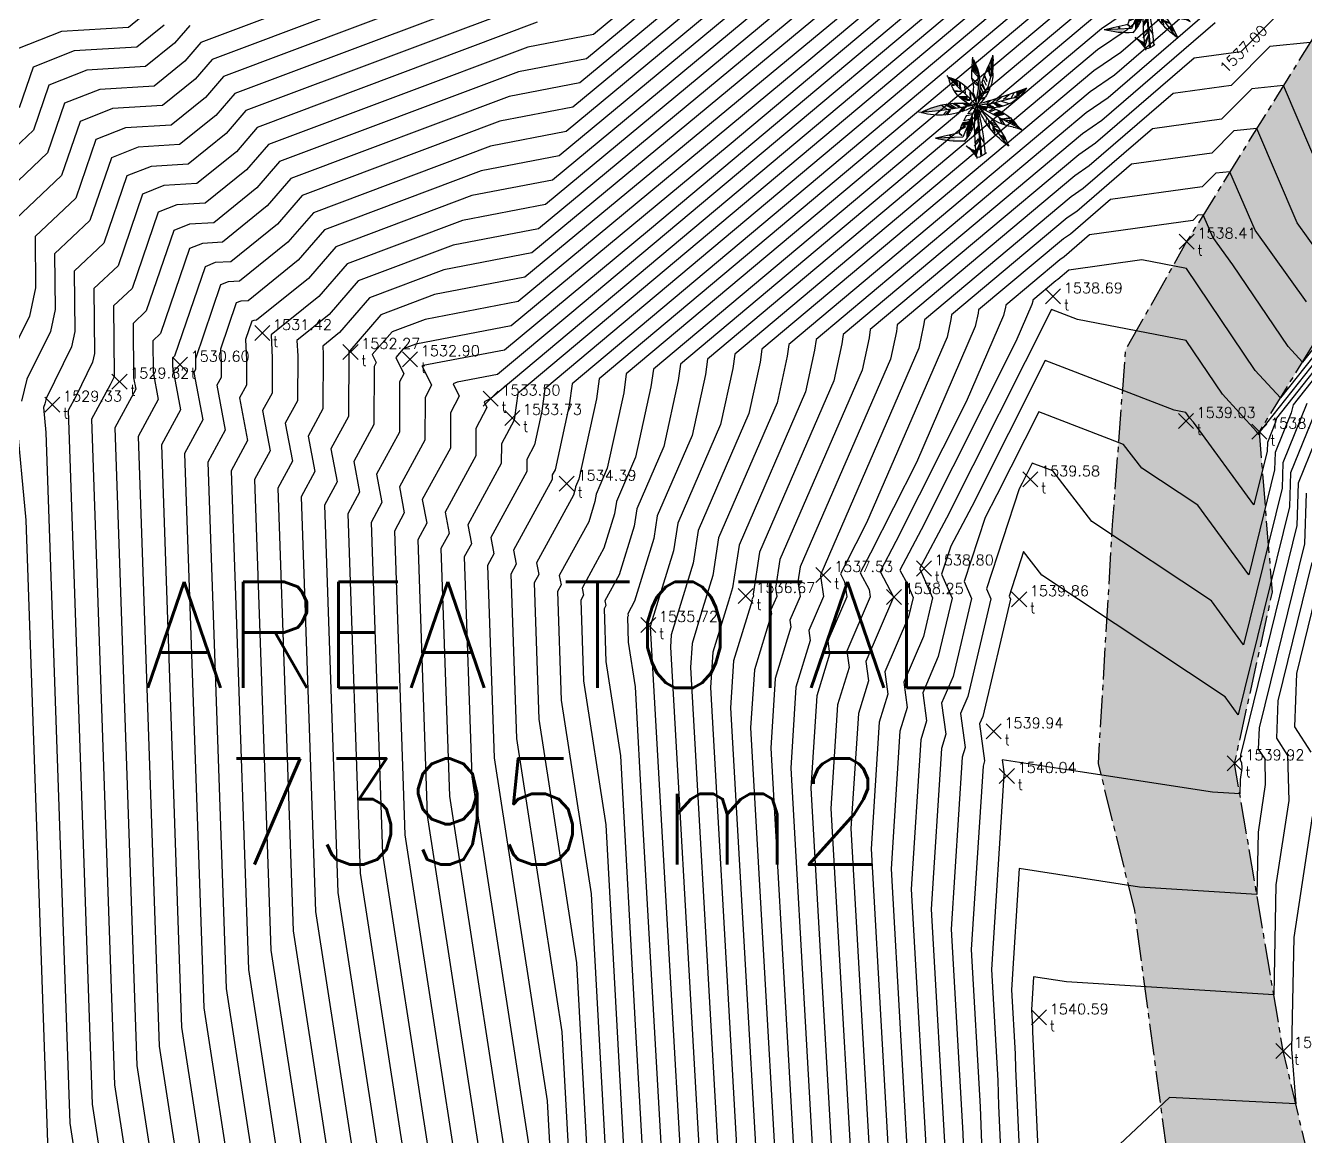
# Model space of a CAD drawing. Header units: metres. Extents: x 1097510 to 2158594, y 877039 to 1751652.
# Drawn here: x 1097671.12 to 1097701.29, y 877148.58 to 877174.78 of the extents above; entities that cross this region are included whole.
import ezdxf

# ---------------------------------------------------------------- set-up
doc = ezdxf.new("R2010")
doc.units = ezdxf.units.M
doc.linetypes.add('CENTER2', pattern=[1.125, 0.75, -0.125, 0.125, -0.125])
for name, color, linetype in [('C-ANNO-TABL-TITL', 150, 'Continuous'), ('C-TOPO-MAJR', 9, 'Continuous'), ('C-TOPO-MINR', 8, 'Continuous'), ('C-TOPO-TEXT', 7, 'Continuous'), ('V-NODE', 1, 'Continuous'), ('V-NODE-TEXT', 11, 'Continuous'), ('Via', 7, 'CENTER2'), ('WWW.DWGAUTOCAD.COM', 7, 'Continuous')]:
    doc.layers.add(name, color=color, linetype=linetype)
doc.styles.get("Standard").update_dxf_attribs({"font": 'simplex.shx'})

# ---------------------------------------------------------------- blocks, each defined once
blk = doc.blocks.new('A$C40F70BF2')
at = {"color": 64}
for p, q in [((1.395, 3.412), (1.345, 4.14)), ((1.404, 3.622), (1.407, 3.935)), ((1.411, 3.538), (1.419, 3.905)), ((1.448, 3.313), (1.496, 3.752)), ((1.529, 3.679), (1.455, 3.289)), ((1.455, 3.289), (1.55, 3.622)), ((1.937, 3.412), (2.147, 3.983)), ((1.974, 3.403), (2.165, 3.619)), ((1.989, 3.487), (2.151, 3.679)), ((2.165, 3.619), (1.989, 3.487)), ((2.033, 3.595), (2.135, 3.727)), ((2.151, 3.679), (2.033, 3.595)), ((2.062, 3.679), (2.135, 3.824)), ((2.135, 3.727), (2.062, 3.679)), ((2.077, 3.788), (2.151, 3.896)), ((2.135, 3.824), (2.077, 3.788)), ((1.43, 3.289), (1.349, 3.412)), ((1.389, 3.49), (1.353, 3.553)), ((1.426, 3.264), (1.353, 3.376)), ((1.393, 3.445), (1.356, 3.526)), ((1.393, 3.403), (1.356, 3.493)), ((1.411, 3.334), (1.36, 3.445)), ((1.536, 2.871), (1.395, 3.412)), ((1.587, 3.114), (1.683, 3.328)), ((1.591, 3.078), (1.587, 3.114)), ((1.701, 3.289), (1.591, 3.078)), ((1.606, 2.916), (1.705, 3.132)), ((1.919, 2.785), (1.937, 3.412)), ((2.18, 3.523), (1.96, 3.294)), ((1.96, 3.006), (2.18, 3.198)), ((2.165, 3.571), (1.974, 3.403)), ((2.006, 2.139), (3.105, 3.225)), ((2.797, 3.138), (2.753, 2.909)), ((2.855, 3.162), (2.797, 2.933)), ((2.797, 2.933), (2.797, 3.138)), ((2.885, 3.162), (2.826, 2.957)), ((2.826, 2.957), (2.855, 3.162)), ((2.929, 3.174), (2.855, 3.006)), ((2.855, 3.006), (2.885, 3.162)), ((2.899, 3.018), (2.929, 3.174)), ((2.944, 3.15), (2.899, 3.018)), ((2.958, 3.186), (2.929, 3.066)), ((2.929, 3.066), (2.944, 3.15)), ((2.973, 3.114), (2.958, 3.186)), ((3.002, 3.21), (2.973, 3.114)), ((3.032, 3.234), (3.002, 3.162)), ((3.002, 3.162), (3.002, 3.21)), ((1.58, 2.772), (1.451, 2.841)), ((1.472, 2.791), (1.602, 2.739)), ((1.992, 2.139), (1.536, 2.871)), ((1.538, 2.69), (1.679, 2.617)), ((1.564, 2.648), (1.679, 2.596)), ((1.602, 2.739), (1.58, 2.772)), ((1.65, 2.748), (1.785, 3.066)), ((1.668, 2.733), (1.65, 2.748)), ((1.822, 2.967), (1.668, 2.733)), ((1.73, 2.628), (1.844, 2.883)), ((1.789, 2.517), (1.873, 2.748)), ((1.8, 2.478), (1.88, 2.664)), ((2.024, 2.154), (1.919, 2.785)), ((2.151, 3.066), (1.96, 2.933)), ((1.96, 2.933), (1.96, 3.006)), ((2.216, 2.359), (2.243, 2.624)), ((2.238, 2.386), (2.257, 2.647)), ((2.446, 2.617), (2.471, 2.889)), ((2.621, 2.684), (2.895, 2.703)), ((2.621, 2.677), (2.849, 2.673)), ((2.626, 2.774), (2.662, 3.065)), ((2.653, 2.781), (2.685, 3.069)), ((2.877, 2.934), (3.045, 2.983)), ((3.008, 2.919), (2.877, 2.934)), ((1.789, 2.411), (1.627, 2.469)), ((1.672, 2.415), (1.811, 2.369)), ((1.811, 2.369), (1.789, 2.411)), ((2.07, 2.139), (2.758, 2.02)), ((2.27, 2.33), (2.289, 2.356)), ((2.498, 2.311), (2.27, 2.33)), ((2.289, 2.356), (2.58, 2.344)), ((2.366, 2.415), (2.384, 2.442)), ((2.612, 2.4), (2.366, 2.415)), ((2.375, 2.079), (2.567, 2.21)), ((2.384, 2.442), (2.644, 2.427)), ((2.662, 2.072), (2.881, 2.203)), ((2.699, 2.053), (2.968, 2.206)), ((2.831, 2.016), (3.118, 2.199)), ((2.913, 2.012), (3.218, 2.176)), ((3.264, 2.165), (2.977, 2.001)), ((3.168, 1.952), (3.415, 2.135)), ((2.083, 2.012), (2.22, 1.967)), ((2.179, 1.762), (2.156, 1.818)), ((2.156, 1.818), (2.361, 1.788)), ((2.402, 1.714), (2.179, 1.762)), ((2.548, 2.035), (2.457, 2.046)), ((2.457, 2.046), (2.603, 1.863)), ((2.69, 1.84), (2.548, 2.035)), ((2.758, 2.02), (3.387, 1.915)), ((2.977, 2.001), (2.913, 2.012)), ((3.177, 1.747), (3.041, 1.93)), ((3.041, 1.93), (3.105, 1.915)), ((3.105, 1.915), (3.255, 1.736)), ((3.332, 1.747), (3.196, 1.889)), ((3.387, 1.915), (3.907, 1.867)), ((3.911, 1.863), (4.308, 1.837)), ((3.975, 1.885), (4.057, 1.915)), ((4.012, 1.878), (3.975, 1.885)), ((4.085, 1.904), (4.012, 1.878))]:
    blk.add_line(p, q, dxfattribs=at)
at = {"color": 60}
for p, q in [((1.378, 3.827), (1.371, 4.019)), ((1.386, 3.761), (1.393, 4.004)), ((2.369, 2.481), (2.676, 2.471))]:
    blk.add_line(p, q, dxfattribs=at)
at = {"color": 62}
for p, q in [((0.438, 2.456), (0.018, 2.796)), ((0.505, 2.608), (0.623, 2.404)), ((0.211, 2.512), (0.476, 2.476)), ((1.974, 2.113), (0.228, 1.183)), ((0.314, 2.44), (0.828, 2.38)), ((1.381, 2.214), (0.438, 2.456)), ((0.696, 2.548), (0.916, 2.356)), ((0.696, 2.187), (1.034, 2.295)), ((0.916, 2.356), (0.784, 2.5)), ((1.974, 2.128), (0.802, 0.571)), ((0.96, 2.476), (1.196, 2.295)), ((1.269, 2.236), (0.96, 2.103)), ((1.019, 2.067), (1.269, 2.236)), ((1.078, 2.062), (1.295, 2.219)), ((1.129, 2.052), (1.321, 2.219)), ((1.313, 2.055), (1.578, 2.175)), ((1.974, 2.139), (1.381, 2.214)), ((1.387, 2.043), (1.665, 2.187)), ((1.431, 2.32), (1.592, 2.199)), ((2.003, 2.103), (1.827, 0.082)), ((2.006, 2.139), (2.548, 0.855)), ((0.814, 1.513), (0.578, 1.562)), ((0.593, 1.61), (0.902, 1.562)), ((0.96, 1.586), (0.667, 1.646)), ((0.872, 1.345), (1.019, 1.586)), ((0.902, 1.562), (0.96, 1.586)), ((0.989, 1.405), (1.093, 1.646)), ((1.225, 1.959), (1.46, 1.862)), ((1.284, 2.007), (1.504, 1.898)), ((1.974, 1.995), (1.915, 1.405)), ((2.179, 1.676), (2.175, 1.605)), ((2.175, 1.605), (2.175, 1.512)), ((2.179, 1.314), (2.179, 1.676)), ((2.193, 1.613), (2.184, 1.501)), ((2.197, 1.46), (2.193, 1.613)), ((2.257, 1.544), (2.257, 1.534)), ((2.298, 1.486), (2.27, 1.56)), ((2.27, 1.56), (2.521, 1.501)), ((0.387, 1.333), (0.505, 1.357)), ((0.417, 1.381), (0.578, 1.405)), ((0.505, 1.357), (0.417, 1.381)), ((0.461, 1.429), (0.667, 1.442)), ((0.578, 1.405), (0.461, 1.429)), ((0.476, 1.465), (0.696, 1.478)), ((0.667, 1.442), (0.476, 1.465)), ((0.696, 1.478), (0.549, 1.526)), ((0.549, 1.526), (0.814, 1.513)), ((1.019, 1.056), (1.21, 1.129)), ((1.049, 1.105), (1.24, 1.165)), ((1.206, 1.34), (1.436, 1.403)), ((1.231, 1.403), (1.462, 1.445)), ((1.254, 1.008), (1.313, 1.249)), ((1.327, 1.093), (1.342, 1.273)), ((1.475, 1.237), (1.504, 1.501)), ((1.915, 1.405), (1.871, 0.852)), ((1.944, 1.141), (1.944, 1.261)), ((1.944, 1.261), (2.077, 1.08)), ((2.077, 0.948), (1.944, 1.141)), ((2.062, 1.026), (1.947, 1.204)), ((2.175, 1.512), (2.165, 1.441)), ((2.165, 1.441), (2.165, 1.363)), ((2.184, 1.501), (2.179, 1.407)), ((2.179, 1.407), (2.179, 1.314)), ((2.197, 1.392), (2.197, 1.46)), ((2.206, 1.277), (2.197, 1.392)), ((2.206, 1.105), (2.206, 1.277)), ((2.211, 1.172), (2.206, 1.105)), ((2.225, 1.501), (2.211, 1.378)), ((2.211, 1.378), (2.211, 1.172)), ((2.216, 1.34), (2.225, 1.422)), ((2.216, 1.273), (2.216, 1.34)), ((2.225, 1.157), (2.216, 1.273)), ((2.225, 1.422), (2.225, 1.501)), ((2.229, 1.232), (2.225, 1.157)), ((2.238, 1.303), (2.229, 1.232)), ((2.243, 1.389), (2.238, 1.303)), ((2.247, 1.46), (2.243, 1.389)), ((2.257, 1.534), (2.247, 1.46)), ((2.261, 1.213), (2.261, 1.535)), ((2.27, 1.109), (2.261, 1.213)), ((2.275, 1.247), (2.27, 1.18)), ((2.27, 1.18), (2.27, 1.109)), ((2.279, 1.396), (2.275, 1.314)), ((2.275, 1.314), (2.275, 1.247)), ((2.289, 1.318), (2.279, 1.396)), ((2.289, 1.157), (2.289, 1.318)), ((2.293, 1.015), (2.289, 1.157)), ((2.293, 1.154), (2.289, 1.083)), ((2.289, 1.083), (2.293, 1.015)), ((2.302, 1.292), (2.293, 1.224)), ((2.293, 1.224), (2.293, 1.154)), ((2.548, 1.441), (2.298, 1.486)), ((2.307, 1.37), (2.302, 1.292)), ((2.307, 1.023), (2.307, 1.37)), ((2.334, 0.926), (2.343, 1.325)), ((2.371, 0.847), (2.357, 1.299)), ((2.433, 1.267), (2.637, 1.215)), ((2.471, 1.236), (2.65, 1.152)), ((2.69, 1.027), (2.571, 0.922)), ((0.814, 0.744), (0.96, 0.804)), ((0.843, 0.792), (0.989, 0.876)), ((0.96, 0.804), (0.843, 0.792)), ((0.872, 0.864), (1.049, 0.924)), ((0.989, 0.876), (0.872, 0.864)), ((1.049, 0.924), (0.931, 0.912)), ((1.709, 0.671), (1.871, 0.912)), ((1.871, 0.852), (1.798, 0.13)), ((1.886, 0.527), (1.886, 0.587)), ((1.886, 0.587), (2.003, 0.322)), ((2.003, 0.154), (1.886, 0.527)), ((1.915, 0.696), (1.93, 0.792)), ((2.077, 0.491), (1.915, 0.696)), ((1.93, 0.792), (2.062, 0.647)), ((2.311, 0.948), (2.307, 1.023)), ((2.548, 0.855), (3.647, 0.814)), ((2.699, 1.008), (2.594, 0.922)), ((3.063, 0.941), (2.995, 0.87)), ((3.095, 0.937), (3.013, 0.851))]:
    blk.add_line(p, q, dxfattribs=at)
at = {"color": 60}
for centre, radius, start, end in [((7.228, 3.925), 5.886, 178.201, 184.8569), ((-12.631, -2.337), 15.387, 20.511, 24.7274), ((3.986, 2.93), 2.121, 151.1341, 194.9744), ((-4.468, 3.341), 6.654, 358.6497, 6.1521), ((3.081, 3.443), 1.737, 181.0191, 200.3048), ((3.488, 1.763), 1.537, 103.7474, 164.6646), ((3.323, 2.824), 1.195, 162.4534, 194.3671), ((1.484, 3.655), 1.692, 336.4968, 341.7386), ((4.255, 2.671), 1.249, 148.3784, 158.7208), ((1.388, 3.636), 1.607, 210.2718, 288.6073), ((11.205, 34.008), 33.156, 250.2818, 253.6131), ((3.081, 3.443), 1.737, 202.0613, 214.4357), ((-12.631, -2.337), 15.387, 19.9468, 20.1294), ((1.484, 3.655), 1.692, 293.0839, 334.2208), ((1.97, 0.03), 2.073, 93.8052, 134.9428), ((0.206, 3.365), 2.134, 278.5823, 322.5951), ((14.63, -0.992), 13.028, 166.2796, 174.8216), ((3.081, 3.443), 1.737, 216.4922, 227.1869), ((2.648, -1.238), 3.457, 62.9286, 99.782), ((0.371, 0.432), 2.394, 34.5841, 45.0988), ((3.478, 4.556), 2.822, 241.8528, 251.6799), ((-1.258, 3.332), 3.452, 304.8805, 336.243), ((4.234, -0.992), 3.827, 137.0982, 156.8626), ((-5.402, 1.247), 7.481, 350.4062, 5.6425), ((3.808, 1.866), 1.768, 177.0625, 221.9788), ((0.371, 0.432), 2.394, 26.5664, 32.4272), ((3.478, 4.556), 2.822, 253.6434, 263.8215), ((3.478, 4.556), 2.822, 265.3232, 284.5956), ((-1.183, 2.66), 2.05, 312.2483, 325.4397), ((0.622, 0.416), 0.842, 95.4287, 120.3984), ((0.371, 0.432), 2.394, 14.3751, 24.9555), ((10.9, 35.08), 35.029, 256.4454, 258.0204), ((2.731, 4.141), 3.451, 266.0609, 285.3989), ((2.112, 0.756), 0.732, 226.5793, 260.5482), ((5.057, -2.3), 3.867, 133.3547, 142.8755), ((1.268, 2.121), 1.986, 292.1292, 305.3212)]:
    blk.add_arc(centre, radius, start, end, dxfattribs=at)
at = {"color": 62}
for points in [[(0.035, 2.801), (0.417, 2.5), (0.035, 2.801), (0.402, 2.657)], [(1.93, 2.091), (1.607, 1.923), (1.886, 2.091), (1.533, 2.055)], [(1.136, 1.682), (0.828, 1.766), (1.357, 1.79), (1.107, 1.911)], [(1.592, 1.393), (1.592, 1.61), (1.636, 1.478), (1.622, 1.682)], [(2.003, 2.043), (2.062, 1.465), (2.003, 2.031), (1.96, 1.586)], [(1.357, 1.297), (1.078, 1.201), (1.387, 1.357), (1.151, 1.273)], [(2.598, 1.303), (2.343, 1.34), (2.557, 1.407), (2.293, 1.467)], [(3.546, 0.816), (2.811, 0.852), (3.59, 0.804), (2.914, 0.708)]]:
    blk.add_solid(points, dxfattribs=at)
at = {"color": 64}
for points in [[(1.983, 2.159), (1.888, 2.598), (1.983, 2.159), (1.818, 2.432)], [(2.02, 2.234), (2.16, 2.54), (1.994, 2.357), (2.13, 2.691)], [(2.398, 2.087), (2.562, 2.203), (2.206, 2.12), (2.366, 2.203)], [(3.893, 1.874), (4.007, 1.93), (3.228, 1.952), (3.451, 2.12)]]:
    blk.add_solid(points, dxfattribs=at)
at = {"color": 60}
blk.add_solid([(2.003, 0.058), (2.385, 0.503), (2.018, 0.286), (2.4, 0.503)], dxfattribs=at)
blk = doc.blocks.new('*U6')
at = {"layer": 'C-TOPO-MAJR', "color": 7, "linetype": 'Continuous', "lineweight": -3, "true_color": 0xf0f0f0, "char_height": 0.254, "attachment_point": 5}
for s, insert, rotation in [('1510.00', (1097675.519, 877206.62, 1510), 104.5322), ('1511.00', (1097679.726, 877201.014, 1511), 8.5086), ('1512.00', (1097680.33, 877200.21, 1512), 8.5086), ('1513.00', (1097680.952, 877199.382, 1513), 7.189), ('1514.00', (1097681.674, 877198.42, 1514), 7.189), ('1515.00', (1097682.396, 877197.457, 1515), 7.189), ('1516.00', (1097683.095, 877196.526, 1516), 10.9436), ('1517.00', (1097683.731, 877195.679, 1517), 10.9436), ('1518.00', (1097684.345, 877194.861, 1518), 14.0892), ('1519.00', (1097684.933, 877194.077, 1519), 14.0892), ('1520.00', (1097685.735, 877193.009, 1520), 356.7701), ('1521.00', (1097686.559, 877191.911, 1521), 356.7701), ('1522.00', (1097687.38, 877190.818, 1522), 16.3202), ('1523.00', (1097688.202, 877189.723, 1523), 16.3202), ('1524.00', (1097689.129, 877188.488, 1524), 39.6546), ('1525.00', (1097689.941, 877187.406, 1525), 39.6546), ('1526.00', (1097690.753, 877186.324, 1526), 39.6546), ('1527.00', (1097691.564, 877185.243, 1527), 39.6546), ('1528.00', (1097692.376, 877184.161, 1528), 39.6546), ('1529.00', (1097693.188, 877183.08, 1529), 39.6546), ('1530.00', (1097694, 877181.998, 1530), 39.6546), ('1531.00', (1097694.812, 877180.916, 1531), 39.6546), ('1532.00', (1097695.613, 877179.849, 1532), 39.9895), ('1533.00', (1097696.387, 877178.818, 1533), 39.9895), ('1534.00', (1097697.172, 877177.772, 1534), 34.2863), ('1535.00', (1097697.993, 877176.679, 1535), 40.8264), ('1536.00', (1097698.734, 877175.691, 1536), 40.8264), ('1537.00', (1097699.835, 877174.224, 1537), 45.237), ('1538.00', (1097702.921, 877170.114, 1538), 23.574), ('1539.00', (1097703.288, 877169.624, 1539), 66.2867), ('1540.00', (1097703.658, 877169.132, 1540), 66.2867), ('1541.00', (1097704.764, 877167.658, 1541), 28.8525)]:
    blk.add_mtext(s, dxfattribs=dict(at, insert=insert, rotation=rotation))
blk = doc.blocks.new('*U7')
at = {"color": 0, "linetype": 'ByBlock', "lineweight": -2, "transparency": 16777216}
for p, q in [((-0.71, -0.71), (0.71, 0.71)), ((-0.71, 0.71), (0.71, -0.71))]:
    blk.add_line(p, q, dxfattribs=at)

msp = doc.modelspace()

# ---------------------------------------------------------------- hatches: boundary and pattern name
at = {"layer": 'Via', "transparency": 33554602}
h = msp.add_hatch(dxfattribs=at)
h.set_pattern_fill('AR-CONC', color=9, scale=0.01)
h.paths.add_polyline_path([(1097743.406, 877209.884), (1097742.789, 877207.774), (1097739.23, 877201.65), (1097731.624, 877194.237), (1097728.844, 877192.061), (1097723.938, 877187.976), (1097713.661, 877183.589), (1097708.774, 877180.942), (1097704.197, 877177.294), (1097702.283, 877175.792), (1097698.494, 877169.681), (1097697.048, 877167.117), (1097696.739, 877163), (1097696.405, 877157.375), (1097697.261, 877153.918), (1097698.725, 877142.966), (1097702.195, 877134.401), (1097704.278, 877131.959), (1097702.854, 877143.121), (1097701.527, 877147.394), (1097700.771, 877150.597), (1097699.626, 877157.377), (1097700.517, 877161.414), (1097700.209, 877165.197), (1097701.923, 877167.962), (1097702.662, 877170.388), (1097705.585, 877173.118), (1097707.902, 877176.215), (1097715.868, 877180.484), (1097721.42, 877182.884), (1097726.789, 877184.65), (1097730.424, 877188.426), (1097731.775, 877190.234), (1097734.3, 877192.055), (1097739.871, 877197.714), (1097745.847, 877205.636), (1097747.847, 877204.842), (1097752.597, 877208.238), (1097748.356, 877212.762), (1097746.929, 877210.428)])

# ---------------------------------------------------------------- linework, layer by layer
at = {"layer": 'C-TOPO-MAJR', "color": 32, "linetype": 'Continuous', "lineweight": -3, "flags": 128}
for points, elevation in [([(1097696.413, 877183.998), (1097684.345, 877173.995), (1097682.739, 877173.686), (1097677.106, 877171.567), (1097676.571, 877170.949), (1097675.554, 877170.128), (1097674.983, 877170.093), (1097674.611, 877169.946), (1097673.961, 877168.046), (1097673.651, 877167.754), (1097673.662, 877166.472), (1097673.712, 877166.204), (1097673.218, 877165.292), (1097673.736, 877150.251), (1097675.525, 877138.659)], 1530), ([(1097697.526, 877183.166), (1097683.698, 877171.704), (1097681.858, 877171.351), (1097678.166, 877169.962), (1097677.544, 877169.242), (1097676.36, 877168.287), (1097676.193, 877168.277), (1097676.084, 877168.234), (1097675.711, 877167.145), (1097675.726, 877166.85), (1097675.725, 877166.478), (1097675.624, 877166.293), (1097675.824, 877165.232), (1097675.415, 877164.479), (1097675.843, 877152.066), (1097678.178, 877136.933), (1097679.091, 877135.322), (1097679.643, 877133.966), (1097680.928, 877131.548), (1097681.727, 877130.108), (1097684.914, 877123.222), (1097688.368, 877117.698), (1097690.274, 877111.527)], 1531), ([(1097697.378, 877179.648), (1097685.829, 877169.961), (1097682.405, 877167.123), (1097680.494, 877166.756), (1097680.468, 877166.744), (1097680.689, 877166.299), (1097680.534, 877166.007), (1097680.531, 877164.999), (1097679.931, 877163.9), (1097680.046, 877163.287), (1097679.811, 877162.853), (1097680.058, 877155.695), (1097682.031, 877142.91), (1097682.421, 877135.768), (1097683.263, 877134.184), (1097683.607, 877133.564), (1097687.848, 877124.401), (1097690.334, 877120.426), (1097692.182, 877114.443)], 1533), ([(1097693.337, 877177.939), (1097683.052, 877169.414), (1097680.977, 877169.015), (1097679.226, 877168.356), (1097678.516, 877167.535), (1097678.123, 877167.218), (1097678.132, 877167.03), (1097678.128, 877165.739), (1097677.778, 877165.096), (1097677.935, 877164.26), (1097677.613, 877163.666), (1097677.951, 877153.881), (1097680.648, 877136.402), (1097680.697, 877135.497), (1097682.096, 877132.866), (1097682.667, 877131.836), (1097686.381, 877123.811), (1097689.351, 877119.062), (1097691.559, 877111.914)], 1532), ([(1097697.02, 877177.668), (1097683.363, 877166.213), (1097683.29, 877165.681), (1097683.117, 877164.887), (1097682.935, 877164.544), (1097682.934, 877164.26), (1097682.085, 877162.703), (1097682.158, 877162.315), (1097682.009, 877162.041), (1097682.165, 877157.51), (1097683.414, 877149.419), (1097684.145, 877136.039), (1097684.43, 877135.502), (1097684.547, 877135.292), (1097689.315, 877124.991), (1097691.316, 877121.79), (1097692.805, 877116.971), (1097694.324, 877110.584)], 1534), ([(1097700.641, 877177.338), (1097696.941, 877174.141), (1097696.305, 877173.708), (1097688.476, 877167.141), (1097688.434, 877166.836), (1097688.17, 877165.624), (1097686.974, 877162.868), (1097686.858, 877162.097), (1097686.47, 877160.839), (1097686.339, 877160.411), (1097686.32, 877160.115), (1097687.47, 877139.897), (1097687.594, 877136.681), (1097688.34, 877135.09), (1097689.278, 877132.588), (1097692.248, 877126.17), (1097693.282, 877124.517), (1097694.051, 877122.029), (1097695.145, 877117.427), (1097695.817, 877115.576), (1097696.318, 877114.502)], 1536), ([(1097683.62, 877176.022), (1097676.046, 877173.173), (1097675.598, 877172.656), (1097674.747, 877171.969), (1097673.773, 877171.909), (1097673.137, 877171.659), (1097672.631, 877170.176), (1097671.8, 877169.393), (1097671.811, 877168.077), (1097671.702, 877167.562), (1097671.148, 877166.434), (1097671.015, 877165.919)], 1529), ([(1097696.663, 877175.688), (1097685.919, 877166.677), (1097685.862, 877166.259), (1097685.5, 877164.595), (1097685.047, 877163.553), (1097685.004, 877163.262), (1097684.753, 877162.45), (1097684.239, 877161.506), (1097684.269, 877161.343), (1097684.207, 877161.228), (1097684.272, 877159.325), (1097684.797, 877155.927), (1097685.338, 877146.015), (1097685.829, 877137.396), (1097685.869, 877136.343), (1097686.113, 877135.822), (1097686.421, 877135.002), (1097690.781, 877125.581), (1097692.299, 877123.153), (1097693.428, 877119.5), (1097695.035, 877112.744)], 1535), ([(1097700.876, 877175.274), (1097699.77, 877174.159), (1097698.67, 877174.007), (1097696.347, 877172), (1097695.948, 877171.728), (1097691.032, 877167.605), (1097691.006, 877167.414), (1097690.84, 877166.653), (1097688.901, 877162.182), (1097688.8, 877161.512), (1097688.829, 877161.316), (1097688.691, 877160.995), (1097688.704, 877160.9), (1097688.3, 877159.585), (1097688.212, 877158.214), (1097689.112, 877142.397)], 1537), ([(1097674.985, 877174.779), (1097674.626, 877174.362), (1097673.941, 877173.81), (1097672.563, 877173.726), (1097671.664, 877173.371), (1097671.3, 877172.306), (1097669.949, 877171.033)], 1528), ([(1097701.324, 877168.262), (1097700.106, 877169.954), (1097699.516, 877171.33), (1097699.182, 877171.296), (1097698.863, 877170.974), (1097696.699, 877170.676), (1097695.753, 877169.859), (1097695.591, 877169.748), (1097693.589, 877168.069), (1097693.578, 877167.991), (1097693.51, 877167.681), (1097692.12, 877164.476), (1097691.041, 877162.331), (1097690.799, 877161.874), (1097691.006, 877161.481), (1097691.032, 877161.303), (1097690.48, 877160.02), (1097690.532, 877159.641), (1097690.261, 877158.759), (1097690.105, 877156.314), (1097690.754, 877144.898)], 1538), ([(1097702.243, 877167.576), (1097700.615, 877165.52), (1097700.592, 877165.425), (1097700.399, 877164.946), (1097700.392, 877164.74), (1097700.081, 877163.475), (1097698.655, 877165.424), (1097698.569, 877165.518), (1097698.477, 877165.653), (1097698.202, 877165.707), (1097695.156, 877166.875), (1097693.425, 877163.433), (1097692.931, 877162.501), (1097692.714, 877161.839), (1097692.961, 877161.274), (1097692.635, 877159.894), (1097692.269, 877159.044), (1097692.36, 877158.382), (1097692.222, 877157.934), (1097691.997, 877154.414), (1097692.396, 877147.399)], 1539), ([(1097702.062, 877166.298), (1097701.127, 877163.986), (1097701.094, 877162.99), (1097699.76, 877157.572), (1097699.756, 877157.456), (1097699.791, 877157.401), (1097699.794, 877157.262), (1097699.754, 877156.999), (1097699.748, 877156.656), (1097699.103, 877156.697), (1097695.981, 877157.174), (1097694.142, 877157.461), (1097694.188, 877157.123), (1097694.183, 877157.108), (1097693.889, 877152.514), (1097694.038, 877149.9), (1097694.061, 877149.297), (1097694.409, 877141.557)], 1540), ([(1097670.891, 877165.55), (1097671.123, 877163.109), (1097671.629, 877148.436), (1097672.871, 877140.385), (1097674.021, 877138.353), (1097674.081, 877137.658), (1097675.071, 877136.124), (1097675.781, 877135.076), (1097676.231, 877134.502), (1097676.384, 877133.912), (1097676.961, 877132.442), (1097677.763, 877130.475), (1097678.594, 877128.912), (1097679.847, 877126.652), (1097681.981, 877122.042), (1097686.403, 877114.971), (1097687.247, 877112.236), (1097689.327, 877105.87), (1097690.223, 877102.5), (1097692.352, 877096.639), (1097692.308, 877096.031), (1097693.773, 877091.547), (1097695.113, 877088.137), (1097696.319, 877085.46)], 1529)]:
    msp.add_lwpolyline(points, dxfattribs=dict(at, elevation=elevation))
at = {"layer": 'C-TOPO-MINR', "color": 8, "linetype": 'Continuous', "lineweight": -3, "flags": 128}
for points, elevation in [([(1097696.134, 877184.206), (1097684.507, 877174.568), (1097682.959, 877174.27), (1097676.841, 877171.969), (1097676.328, 877171.376), (1097675.352, 877170.588), (1097674.681, 877170.547), (1097674.242, 877170.374), (1097673.628, 877168.579), (1097673.188, 877168.164), (1097673.202, 877166.523), (1097673.193, 877166.48), (1097673.106, 877166.303), (1097672.668, 877165.496), (1097673.209, 877149.797), (1097674.861, 877139.091)], 1529.75), ([(1097696.691, 877183.79), (1097684.183, 877173.423), (1097682.519, 877173.102), (1097677.371, 877171.166), (1097676.814, 877170.522), (1097675.756, 877169.668), (1097675.285, 877169.639), (1097674.979, 877169.518), (1097674.294, 877167.514), (1097674.114, 877167.344), (1097674.12, 877166.6), (1097674.24, 877165.961), (1097673.767, 877165.089), (1097674.263, 877150.705), (1097676.188, 877138.228), (1097677.901, 877135.202), (1097678.938, 877132.657), (1097680.053, 877130.559), (1097681.022, 877128.812), (1097683.814, 877122.779), (1097687.631, 877116.676), (1097689.139, 877111.793)], 1530.25), ([(1097696.969, 877183.582), (1097684.022, 877172.85), (1097682.298, 877172.518), (1097677.636, 877170.765), (1097677.057, 877170.096), (1097675.957, 877169.207), (1097675.588, 877169.185), (1097675.347, 877169.09), (1097674.626, 877166.981), (1097674.576, 877166.934), (1097674.578, 877166.728), (1097674.768, 877165.718), (1097674.316, 877164.886), (1097674.79, 877151.158), (1097676.851, 877137.796), (1097678.297, 877135.242), (1097679.173, 877133.093), (1097680.345, 877130.889), (1097681.257, 877129.244), (1097684.181, 877122.927), (1097687.877, 877117.017), (1097689.518, 877111.704)], 1530.5), ([(1097697.248, 877183.374), (1097683.86, 877172.277), (1097682.078, 877171.935), (1097677.901, 877170.363), (1097677.3, 877169.669), (1097676.159, 877168.747), (1097675.89, 877168.731), (1097675.715, 877168.662), (1097675.119, 877166.917), (1097675.125, 877166.805), (1097675.124, 877166.663), (1097675.086, 877166.593), (1097675.296, 877165.475), (1097674.866, 877164.683), (1097675.317, 877151.612), (1097677.515, 877137.365), (1097678.694, 877135.282), (1097679.408, 877133.529), (1097680.637, 877131.218), (1097681.492, 877129.676), (1097684.548, 877123.074), (1097688.122, 877117.358), (1097689.896, 877111.616)], 1530.75), ([(1097697.805, 877182.958), (1097683.537, 877171.132), (1097681.638, 877170.767), (1097678.431, 877169.56), (1097677.787, 877168.815), (1097676.562, 877167.827), (1097676.495, 877167.823), (1097676.452, 877167.806), (1097676.304, 877167.373), (1097676.328, 877166.895), (1097676.326, 877166.293), (1097676.162, 877165.994), (1097676.351, 877164.989), (1097675.965, 877164.276), (1097676.37, 877152.519), (1097678.842, 877136.502), (1097679.487, 877135.362), (1097679.878, 877134.402), (1097681.22, 877131.877), (1097681.962, 877130.54), (1097685.281, 877123.369), (1097688.614, 877118.039), (1097690.653, 877111.439)], 1531.25), ([(1097697.092, 877181.929), (1097683.375, 877170.559), (1097681.417, 877170.183), (1097678.696, 877169.159), (1097678.03, 877168.389), (1097676.902, 877167.479), (1097676.929, 877166.94), (1097676.926, 877166.109), (1097676.701, 877165.695), (1097676.879, 877164.746), (1097676.514, 877164.073), (1097676.897, 877152.973), (1097679.505, 877136.071), (1097679.884, 877135.401), (1097680.113, 877134.838), (1097681.512, 877132.207), (1097682.197, 877130.972), (1097685.648, 877123.516), (1097688.859, 877118.38), (1097691.031, 877111.35)], 1531.5), ([(1097697.556, 877180.638), (1097689.583, 877173.95), (1097682.728, 877168.268), (1097680.536, 877167.847), (1097679.756, 877167.553), (1097679.291, 877167.016), (1097679.383, 877166.831), (1097679.334, 877166.739), (1097679.329, 877165.369), (1097678.855, 877164.498), (1097678.991, 877163.773), (1097678.712, 877163.26), (1097679.004, 877154.788), (1097681.339, 877139.656), (1097681.559, 877135.633), (1097682.679, 877133.525), (1097683.137, 877132.7), (1097687.114, 877124.106), (1097689.842, 877119.744), (1097691.871, 877113.178)], 1532.5), ([(1097697.467, 877180.143), (1097687.706, 877171.956), (1097682.566, 877167.696), (1097680.316, 877167.263), (1097680.021, 877167.152), (1097679.845, 877166.949), (1097680.036, 877166.565), (1097679.934, 877166.373), (1097679.93, 877165.184), (1097679.393, 877164.199), (1097679.519, 877163.53), (1097679.262, 877163.057), (1097679.531, 877155.242), (1097681.685, 877141.283), (1097681.99, 877135.7), (1097682.971, 877133.854), (1097683.372, 877133.132), (1097687.481, 877124.254), (1097690.088, 877120.085), (1097692.026, 877113.81)], 1532.75), ([(1097695.214, 877179.934), (1097683.213, 877169.986), (1097681.197, 877169.599), (1097678.961, 877168.758), (1097678.273, 877167.962), (1097677.513, 877167.348), (1097677.531, 877166.985), (1097677.527, 877165.924), (1097677.239, 877165.396), (1097677.407, 877164.503), (1097677.064, 877163.87), (1097677.424, 877153.427), (1097680.168, 877135.639), (1097680.28, 877135.441), (1097680.348, 877135.275), (1097681.804, 877132.536), (1097682.432, 877131.404), (1097686.014, 877123.664), (1097689.105, 877118.721), (1097691.403, 877111.282)], 1531.75), ([(1097697.288, 877179.153), (1097683.952, 877167.967), (1097682.243, 877166.55), (1097681.29, 877166.367), (1097681.197, 877166.325), (1097681.342, 877166.033), (1097681.134, 877165.641), (1097681.132, 877164.814), (1097680.47, 877163.6), (1097680.574, 877163.044), (1097680.361, 877162.65), (1097680.585, 877156.149), (1097682.376, 877144.537), (1097682.852, 877135.836), (1097683.555, 877134.513), (1097683.842, 877133.996), (1097688.214, 877124.548), (1097690.579, 877120.767), (1097692.338, 877115.075), (1097693.352, 877110.81)], 1533.25), ([(1097697.199, 877178.658), (1097682.085, 877165.98), (1097682.084, 877165.978), (1097681.925, 877165.906), (1097681.995, 877165.767), (1097681.735, 877165.275), (1097681.732, 877164.63), (1097681.008, 877163.301), (1097681.102, 877162.801), (1097680.91, 877162.447), (1097681.111, 877156.603), (1097682.722, 877146.164), (1097683.283, 877135.904), (1097683.847, 877134.843), (1097684.077, 877134.428), (1097688.581, 877124.696), (1097690.825, 877121.108), (1097692.493, 877115.707), (1097693.676, 877110.734)], 1533.5), ([(1097697.11, 877178.163), (1097682.724, 877166.097), (1097682.647, 877165.537), (1097682.633, 877165.473), (1097682.335, 877164.909), (1097682.333, 877164.445), (1097681.547, 877163.002), (1097681.63, 877162.558), (1097681.459, 877162.244), (1097681.638, 877157.056), (1097683.068, 877147.791), (1097683.714, 877135.971), (1097684.138, 877135.172), (1097684.312, 877134.86), (1097688.948, 877124.843), (1097691.071, 877121.449), (1097692.649, 877116.339), (1097694, 877110.659)], 1533.75), ([(1097684.281, 877177.774), (1097675.25, 877174.377), (1097674.869, 877173.936), (1097674.143, 877173.35), (1097672.866, 877173.272), (1097672.033, 877172.943), (1097671.633, 877171.773), (1097670.412, 877170.623)], 1528.25), ([(1097700.593, 877177.704), (1097697.089, 877174.677), (1097696.395, 877174.203), (1097687.837, 877167.025), (1097687.791, 877166.692), (1097687.502, 877165.367), (1097686.493, 877163.039), (1097686.394, 877162.388), (1097685.861, 877160.658), (1097685.849, 877160.618), (1097685.847, 877160.59), (1097687.06, 877139.271), (1097687.163, 877136.596), (1097687.783, 877135.273), (1097688.563, 877133.191), (1097691.881, 877126.023), (1097693.036, 877124.176), (1097693.895, 877121.397), (1097695.117, 877116.257), (1097695.677, 877114.715)], 1535.75), ([(1097684.061, 877177.19), (1097675.515, 877173.976), (1097675.112, 877173.509), (1097674.344, 877172.889), (1097673.168, 877172.817), (1097672.401, 877172.515), (1097671.965, 877171.241), (1097670.874, 877170.213)], 1528.5), ([(1097696.931, 877177.173), (1097684.002, 877166.329), (1097683.933, 877165.825), (1097683.601, 877164.302), (1097683.535, 877164.178), (1097683.535, 877164.075), (1097682.623, 877162.403), (1097682.686, 877162.072), (1097682.558, 877161.837), (1097682.692, 877157.964), (1097683.759, 877151.046), (1097684.576, 877136.107), (1097684.722, 877135.831), (1097684.782, 877135.724), (1097689.681, 877125.138), (1097691.562, 877122.131), (1097692.961, 877117.603), (1097694.648, 877110.508)], 1534.25), ([(1097683.84, 877176.606), (1097675.78, 877173.574), (1097675.355, 877173.082), (1097674.546, 877172.429), (1097673.471, 877172.363), (1097672.769, 877172.087), (1097672.298, 877170.708), (1097671.337, 877169.803), (1097671.347, 877168.595), (1097671.205, 877167.923), (1097670.696, 877166.886)], 1528.75), ([(1097696.842, 877176.678), (1097684.641, 877166.445), (1097684.576, 877165.97), (1097684.164, 877164.081), (1097684.084, 877163.896), (1097684.076, 877163.844), (1097684.032, 877163.7), (1097683.162, 877162.104), (1097683.214, 877161.829), (1097683.108, 877161.634), (1097683.219, 877158.418), (1097684.105, 877152.673), (1097685.007, 877136.174), (1097685.014, 877136.161), (1097685.017, 877136.156), (1097690.048, 877125.286), (1097691.808, 877122.472), (1097693.116, 877118.236), (1097694.972, 877110.433)], 1534.5), ([(1097700.148, 877176.506), (1097696.792, 877173.606), (1097696.216, 877173.213), (1097689.115, 877167.257), (1097689.077, 877166.981), (1097688.837, 877165.881), (1097687.456, 877162.696), (1097687.322, 877161.806), (1097687.079, 877161.02), (1097686.83, 877160.205), (1097686.793, 877159.639), (1097687.881, 877140.522), (1097688.025, 877136.765), (1097688.896, 877134.908), (1097689.992, 877131.984), (1097692.615, 877126.318), (1097693.528, 877124.858), (1097694.206, 877122.661), (1097695.173, 877118.598), (1097695.957, 877116.436), (1097696.542, 877115.184), (1097697.835, 877109.89)], 1536.25), ([(1097696.752, 877176.183), (1097685.28, 877166.561), (1097685.219, 877166.114), (1097684.832, 877164.338), (1097684.566, 877163.725), (1097684.54, 877163.553), (1097684.393, 877163.075), (1097683.7, 877161.805), (1097683.741, 877161.586), (1097683.657, 877161.431), (1097683.746, 877158.871), (1097684.451, 877154.3), (1097685.179, 877140.965), (1097685.418, 877136.771), (1097685.438, 877136.258), (1097685.557, 877136.005), (1097685.706, 877135.606), (1097690.415, 877125.433), (1097692.053, 877122.812), (1097693.272, 877118.868), (1097695.007, 877111.574)], 1534.75), ([(1097691.46, 877175.945), (1097682.89, 877168.841), (1097680.756, 877168.431), (1097679.491, 877167.955), (1097678.759, 877167.109), (1097678.733, 877167.087), (1097678.734, 877167.075), (1097678.729, 877165.554), (1097678.316, 877164.797), (1097678.463, 877164.017), (1097678.163, 877163.463), (1097678.477, 877154.334), (1097680.993, 877138.029), (1097681.128, 877135.565), (1097682.388, 877133.195), (1097682.902, 877132.268), (1097686.748, 877123.959), (1097689.597, 877119.403), (1097691.715, 877112.546)], 1532.25), ([(1097699.656, 877175.673), (1097696.644, 877173.071), (1097696.127, 877172.718), (1097689.754, 877167.373), (1097689.72, 877167.125), (1097689.505, 877166.138), (1097687.938, 877162.525), (1097687.785, 877161.514), (1097687.689, 877161.201), (1097687.32, 877159.998), (1097687.266, 877159.164), (1097688.291, 877141.147), (1097688.451, 877136.996), (1097688.455, 877136.895), (1097688.524, 877136.704), (1097689.453, 877134.725), (1097690.706, 877131.38), (1097692.981, 877126.465), (1097693.773, 877125.199), (1097694.362, 877123.293), (1097695.2, 877119.769), (1097696.097, 877117.297), (1097696.766, 877115.865), (1097698.245, 877109.812)], 1536.5), ([(1097674.139, 877175.216), (1097673.538, 877174.73), (1097671.958, 877174.634), (1097670.928, 877174.227)], 1527.5), ([(1097683.4, 877175.438), (1097676.311, 877172.772), (1097675.841, 877172.229), (1097674.949, 877171.509), (1097674.076, 877171.455), (1097673.506, 877171.231), (1097672.963, 877169.644), (1097672.263, 877168.983), (1097672.275, 877167.559), (1097672.199, 877167.201), (1097671.6, 877165.982), (1097671.568, 877165.857), (1097671.538, 877165.767), (1097671.594, 877165.176), (1097672.156, 877148.89), (1097673.535, 877139.953)], 1529.25), ([(1097697.238, 877175.212), (1097696.484, 877174.698), (1097687.198, 877166.909), (1097687.148, 877166.547), (1097686.835, 877165.11), (1097686.011, 877163.211), (1097685.931, 877162.679), (1097685.475, 877161.199), (1097685.316, 877160.907), (1097685.325, 877160.857), (1097685.306, 877160.821), (1097685.326, 877160.232), (1097685.488, 877159.181), (1097685.656, 877156.114), (1097686.649, 877138.646), (1097686.731, 877136.512), (1097687.226, 877135.456), (1097687.849, 877133.795), (1097691.515, 877125.875), (1097692.79, 877123.835), (1097693.739, 877120.764), (1097695.09, 877115.086), (1097695.537, 877113.854)], 1535.5), ([(1097696.574, 877175.193), (1097686.558, 877166.793), (1097686.505, 877166.403), (1097686.167, 877164.853), (1097685.529, 877163.382), (1097685.467, 877162.971), (1097685.114, 877161.824), (1097684.777, 877161.206), (1097684.797, 877161.1), (1097684.756, 877161.024), (1097684.799, 877159.779), (1097685.142, 877157.554), (1097685.497, 877151.065), (1097686.239, 877138.021), (1097686.3, 877136.427), (1097686.67, 877135.639), (1097687.135, 877134.398), (1097691.148, 877125.728), (1097692.545, 877123.494), (1097693.583, 877120.132), (1097695.062, 877113.915)], 1535.25), ([(1097674.382, 877174.789), (1097673.739, 877174.27), (1097672.261, 877174.18), (1097671.296, 877173.799), (1097670.967, 877172.838)], 1527.75), ([(1097683.18, 877174.854), (1097676.576, 877172.37), (1097676.085, 877171.802), (1097675.151, 877171.048), (1097674.378, 877171.001), (1097673.874, 877170.802), (1097673.296, 877169.111), (1097672.725, 877168.574), (1097672.738, 877167.041), (1097672.696, 877166.84), (1097672.296, 877166.026), (1097672.119, 877165.699), (1097672.683, 877149.343), (1097674.198, 877139.522)], 1529.5), ([(1097699.163, 877174.84), (1097696.495, 877172.535), (1097696.037, 877172.223), (1097690.393, 877167.489), (1097690.363, 877167.269), (1097690.173, 877166.396), (1097688.419, 877162.354), (1097688.271, 877161.369), (1097688.278, 877161.32), (1097688.243, 877161.239), (1097688.247, 877161.215), (1097687.81, 877159.792), (1097687.739, 877158.689), (1097688.702, 877141.772)], 1536.75), ([(1097701.404, 877174.375), (1097700.453, 877174.279), (1097699.543, 877173.363), (1097698.177, 877173.175), (1097696.198, 877171.465), (1097695.859, 877171.233), (1097691.671, 877167.721), (1097691.649, 877167.558), (1097691.508, 877166.91), (1097689.383, 877162.011), (1097689.329, 877161.655), (1097689.38, 877161.313), (1097689.138, 877160.751), (1097689.161, 877160.586), (1097688.791, 877159.379), (1097688.685, 877157.739), (1097689.523, 877143.023)], 1537.25), ([(1097702.09, 877170.291), (1097700.775, 877173.36), (1097700.029, 877173.285), (1097699.316, 877172.566), (1097697.685, 877172.342), (1097696.05, 877170.93), (1097695.769, 877170.738), (1097692.31, 877167.837), (1097692.292, 877167.702), (1097692.175, 877167.167), (1097689.864, 877161.84), (1097689.858, 877161.798), (1097689.931, 877161.309), (1097689.585, 877160.507), (1097689.618, 877160.271), (1097689.281, 877159.172), (1097689.159, 877157.264), (1097689.933, 877143.648)], 1537.5), ([(1097702.14, 877168.675), (1097701.098, 877170.123), (1097700.146, 877172.345), (1097699.606, 877172.29), (1097699.09, 877171.77), (1097697.192, 877171.509), (1097695.901, 877170.394), (1097695.68, 877170.243), (1097692.95, 877167.953), (1097692.935, 877167.847), (1097692.843, 877167.424), (1097690.947, 877163.053), (1097690.445, 877162.056), (1097690.333, 877161.844), (1097690.429, 877161.661), (1097690.481, 877161.306), (1097690.032, 877160.264), (1097690.075, 877159.956), (1097689.771, 877158.966), (1097689.632, 877156.789), (1097690.344, 877144.273)], 1537.75), ([(1097702.022, 877167.843), (1097701.225, 877166.836), (1097700.885, 877167.206), (1097699.581, 877169.136), (1097699.113, 877169.786), (1097698.887, 877170.314), (1097698.758, 877170.302), (1097698.636, 877170.178), (1097696.206, 877169.844), (1097695.605, 877169.324), (1097695.501, 877169.253), (1097694.228, 877168.185), (1097694.221, 877168.136), (1097694.178, 877167.938), (1097693.294, 877165.9), (1097691.637, 877162.607), (1097691.265, 877161.905), (1097691.583, 877161.302), (1097691.583, 877161.299), (1097690.927, 877159.776), (1097690.989, 877159.327), (1097690.752, 877158.553), (1097690.578, 877155.839), (1097691.165, 877145.523)], 1538.25), ([(1097702.096, 877167.754), (1097700.706, 877165.998), (1097700.113, 877166.643), (1097698.491, 877169.044), (1097697.441, 877169.248), (1097695.714, 877169.011), (1097695.456, 877168.788), (1097695.412, 877168.758), (1097694.867, 877168.301), (1097694.864, 877168.28), (1097694.846, 877168.196), (1097694.467, 877167.323), (1097692.233, 877162.882), (1097691.731, 877161.936), (1097691.908, 877161.6), (1097692.043, 877161.291), (1097691.936, 877160.836), (1097691.374, 877159.532), (1097691.446, 877159.012), (1097691.242, 877158.346), (1097691.051, 877155.364), (1097691.575, 877146.148)], 1538.5), ([(1097702.17, 877167.665), (1097700.226, 877165.211), (1097700.225, 877165.207), (1097700.217, 877165.186), (1097700.217, 877165.178), (1097700.204, 877165.124), (1097700.143, 877165.207), (1097699.341, 877166.08), (1097698.484, 877167.349), (1097695.92, 877167.848), (1097695.307, 877168.084), (1097692.829, 877163.158), (1097692.197, 877161.966), (1097692.229, 877161.906), (1097692.502, 877161.282), (1097692.285, 877160.365), (1097691.821, 877159.288), (1097691.903, 877158.697), (1097691.732, 877158.14), (1097691.524, 877154.889), (1097691.985, 877146.774)], 1538.75), ([(1097702.317, 877167.487), (1097701.005, 877165.83), (1097700.96, 877165.643), (1097700.581, 877164.706), (1097700.568, 877164.303), (1097699.958, 877161.825), (1097698.759, 877163.463), (1097697.438, 877164.339), (1097697.008, 877164.899), (1097695.006, 877165.667), (1097694.02, 877163.708), (1097693.74, 877163.178), (1097693.244, 877161.667), (1097693.42, 877161.266), (1097692.985, 877159.424), (1097692.716, 877158.8), (1097692.817, 877158.068), (1097692.713, 877157.727), (1097692.47, 877153.939), (1097692.806, 877148.024)], 1539.25), ([(1097701.327, 877165.862), (1097700.763, 877164.466), (1097700.743, 877163.865), (1097699.835, 877160.175), (1097699.081, 877161.206), (1097696.258, 877163.077), (1097695.341, 877164.272), (1097694.855, 877164.459), (1097694.616, 877163.984), (1097694.548, 877163.855), (1097693.775, 877161.495), (1097693.879, 877161.257), (1097693.334, 877158.953), (1097693.163, 877158.556), (1097693.274, 877157.753), (1097693.203, 877157.521), (1097692.943, 877153.464), (1097693.217, 877148.649), (1097693.259, 877147.54)], 1539.5), ([(1097701.694, 877166.08), (1097700.945, 877164.226), (1097700.919, 877163.428), (1097699.712, 877158.525), (1097699.402, 877158.948), (1097695.078, 877161.815), (1097694.65, 877162.374), (1097694.305, 877161.323), (1097694.338, 877161.249), (1097693.684, 877158.482), (1097693.61, 877158.312), (1097693.731, 877157.438), (1097693.693, 877157.314), (1097693.416, 877152.989), (1097693.627, 877149.274), (1097693.66, 877148.419)], 1539.75), ([(1097701.309, 877163.746), (1097701.27, 877162.553), (1097700.201, 877158.213), (1097700.184, 877157.715), (1097700.334, 877157.48), (1097700.348, 877156.882), (1097700.177, 877155.757), (1097700.148, 877154.286), (1097697.381, 877154.461), (1097694.545, 877154.895), (1097694.362, 877152.039), (1097694.448, 877150.525), (1097694.462, 877150.176), (1097694.834, 877141.89), (1097695.117, 877141.11), (1097696.303, 877135.031), (1097697.169, 877132.798), (1097697.877, 877130.934), (1097697.915, 877130.947), (1097699.688, 877127.02), (1097700.125, 877126.084), (1097700.3, 877125.367), (1097705.971, 877115.872)], 1540.25), ([(1097701.445, 877162.115), (1097700.642, 877158.854), (1097700.612, 877157.975), (1097700.876, 877157.559), (1097700.901, 877156.503), (1097700.6, 877154.514), (1097700.548, 877151.915), (1097695.66, 877152.226), (1097694.885, 877152.344), (1097694.835, 877151.564), (1097694.859, 877151.15), (1097694.862, 877151.055), (1097695.26, 877142.223), (1097695.434, 877141.741), (1097696.726, 877135.12), (1097697.38, 877133.432), (1097697.915, 877132.024), (1097697.966, 877132.042), (1097700.301, 877126.869), (1097700.349, 877126.766), (1097700.369, 877126.686), (1097706.512, 877116.397)], 1540.5), ([(1097701.621, 877161.678), (1097701.083, 877159.495), (1097701.04, 877158.235), (1097701.419, 877157.638)], 1540.75), ([(1097701.454, 877156.124), (1097701.022, 877153.271), (1097700.97, 877150.637), (1097701.065, 877149.35), (1097698.092, 877149.498), (1097695.483, 877147.045), (1097695.685, 877142.556), (1097695.752, 877142.372), (1097697.149, 877135.209), (1097697.592, 877134.067), (1097697.954, 877133.114), (1097698.016, 877133.136), (1097699.706, 877129.394), (1097700.941, 877126.951), (1097701.942, 877125.485)], 1540.75)]:
    msp.add_lwpolyline(points, dxfattribs=dict(at, elevation=elevation))
at = {"layer": 'Via', "color": 7, "true_color": 0xf0f0f0, "elevation": 1540, "flags": 128}
msp.add_lwpolyline([(1097743.406, 877209.884), (1097742.789, 877207.774), (1097739.23, 877201.65), (1097731.624, 877194.237), (1097728.844, 877192.061), (1097723.938, 877187.976), (1097713.661, 877183.589), (1097708.774, 877180.942), (1097704.197, 877177.294), (1097702.283, 877175.792), (1097698.494, 877169.681), (1097697.048, 877167.117), (1097696.739, 877163), (1097696.405, 877157.375), (1097697.261, 877153.918), (1097698.725, 877142.966), (1097702.195, 877134.401), (1097704.278, 877131.959), (1097702.854, 877143.121), (1097701.527, 877147.394), (1097700.771, 877150.597), (1097699.626, 877157.377), (1097700.517, 877161.414), (1097700.209, 877165.197), (1097701.923, 877167.962), (1097702.662, 877170.388), (1097705.585, 877173.118), (1097707.902, 877176.215), (1097715.868, 877180.484), (1097721.42, 877182.884), (1097726.789, 877184.65), (1097730.424, 877188.426), (1097731.775, 877190.234), (1097734.3, 877192.055), (1097739.871, 877197.714), (1097745.847, 877205.636), (1097747.847, 877204.842), (1097752.597, 877208.238), (1097748.356, 877212.762), (1097746.929, 877210.428), (1097743.406, 877209.884)], dxfattribs=at)

# ---------------------------------------------------------------- block references
at = {"layer": 'C-TOPO-TEXT', "color": 7, "linetype": 'Continuous', "lineweight": -3, "true_color": 0xf0f0f0}
msp.add_blockref('*U6', (0, 0), dxfattribs=at)
at = {"layer": 'V-NODE', "xscale": 0.25, "yscale": 0.25, "zscale": 0.25}
for p in [(1097698.494, 877169.681, 1538.406), (1097695.345, 877168.388, 1538.687), (1097676.695, 877167.523, 1531.415), (1097678.777, 877167.078, 1532.268), (1097680.182, 877166.908, 1532.902), (1097674.754, 877166.777, 1530.596), (1097673.33, 877166.38, 1529.819), (1097682.082, 877165.98, 1533.499), (1097671.745, 877165.837, 1529.33), (1097682.59, 877165.524, 1533.728), (1097698.476, 877165.45, 1539.03), (1097700.209, 877165.197, 1538.739), (1097683.876, 877163.97, 1534.392), (1097694.807, 877164.072, 1539.58), (1097689.928, 877161.817, 1537.533), (1097692.3, 877161.973, 1538.805), (1097688.093, 877161.321, 1536.666), (1097691.592, 877161.299, 1538.254), (1097694.545, 877161.245, 1539.863), (1097685.798, 877160.639, 1535.724), (1097693.945, 877158.13, 1539.937), (1097699.626, 877157.377, 1539.924), (1097694.254, 877157.078, 1540.036), (1097695.013, 877151.385, 1540.594), (1097700.771, 877150.597, 1540.639)]:
    msp.add_blockref('*U7', p, dxfattribs=at)
at = {"layer": 'WWW.DWGAUTOCAD.COM', "xscale": -0.5896165911816559, "yscale": 0.5896165911816559, "zscale": 0.5896165911816559}
for p in [(1097698.696, 877174.199), (1097694.719, 877171.641)]:
    msp.add_blockref('A$C40F70BF2', p, dxfattribs=at)

# ---------------------------------------------------------------- texts
at = {"layer": 'C-ANNO-TABL-TITL', "color": 7, "linetype": 'Continuous', "lineweight": -3, "true_color": 0xf0f0f0, "insert": (1097683.586, 877158.322, 4.625), "char_height": 2.5, "attachment_point": 5, "rotation": 0.0004}
msp.add_mtext('AREA TOTAL\\P7395 m2 ', dxfattribs=at)
at = {"layer": 'V-NODE-TEXT', "char_height": 0.25}
for s, insert, attachment_point in [('1538.41', (1097698.746, 877169.756, 1538.406), 7), ('t', (1097698.746, 877169.606, 1538.406), 1), ('1538.69', (1097695.597, 877168.463, 1538.687), 7), ('t', (1097695.597, 877168.313, 1538.687), 1), ('1531.42', (1097676.947, 877167.598, 1531.415), 7), ('t', (1097676.947, 877167.448, 1531.415), 1), ('1532.27', (1097679.029, 877167.153, 1532.268), 7), ('1530.60', (1097675.006, 877166.852, 1530.596), 7), ('1532.90', (1097680.434, 877166.983, 1532.902), 7), ('t', (1097679.029, 877167.003, 1532.268), 1), ('t', (1097680.434, 877166.833, 1532.902), 1), ('1529.82', (1097673.582, 877166.455, 1529.819), 7), ('t', (1097675.006, 877166.702, 1530.596), 1), ('1529.33', (1097671.997, 877165.912, 1529.33), 7), ('t', (1097673.582, 877166.305, 1529.819), 1), ('1533.50', (1097682.334, 877166.055, 1533.499), 7), ('t', (1097682.334, 877165.905, 1533.499), 1), ('1533.73', (1097682.842, 877165.599, 1533.728), 7), ('t', (1097671.997, 877165.762, 1529.33), 1), ('1539.03', (1097698.728, 877165.525, 1539.03), 7), ('t', (1097682.842, 877165.449, 1533.728), 1), ('t', (1097698.728, 877165.375, 1539.03), 1), ('1538.74', (1097700.461, 877165.272, 1538.739), 7), ('t', (1097700.461, 877165.122, 1538.739), 1), ('1539.58', (1097695.059, 877164.147, 1539.58), 7), ('1534.39', (1097684.128, 877164.045, 1534.392), 7), ('t', (1097684.128, 877163.895, 1534.392), 1), ('t', (1097695.059, 877163.997, 1539.58), 1), ('1538.80', (1097692.552, 877162.048, 1538.805), 7), ('1537.53', (1097690.18, 877161.892, 1537.533), 7), ('1536.67', (1097688.345, 877161.396, 1536.666), 7), ('t', (1097690.18, 877161.742, 1537.533), 1), ('1538.25', (1097691.844, 877161.374, 1538.254), 7), ('t', (1097692.552, 877161.898, 1538.805), 1), ('1539.86', (1097694.797, 877161.32, 1539.863), 7), ('t', (1097688.345, 877161.246, 1536.666), 1), ('t', (1097691.844, 877161.224, 1538.254), 1), ('t', (1097694.797, 877161.17, 1539.863), 1), ('1535.72', (1097686.05, 877160.714, 1535.724), 7), ('t', (1097686.05, 877160.564, 1535.724), 1), ('1539.94', (1097694.197, 877158.205, 1539.937), 7), ('t', (1097694.197, 877158.055, 1539.937), 1), ('1539.92', (1097699.878, 877157.452, 1539.924), 7), ('1540.04', (1097694.506, 877157.153, 1540.036), 7), ('t', (1097699.878, 877157.302, 1539.924), 1), ('t', (1097694.506, 877157.003, 1540.036), 1), ('1540.59', (1097695.265, 877151.46, 1540.594), 7), ('t', (1097695.265, 877151.31, 1540.594), 1), ('1540.64', (1097701.023, 877150.672, 1540.639), 7), ('t', (1097701.023, 877150.522, 1540.639), 1)]:
    msp.add_mtext(s, dxfattribs=dict(at, insert=insert, attachment_point=attachment_point))

doc.saveas('drawing.dxf')
